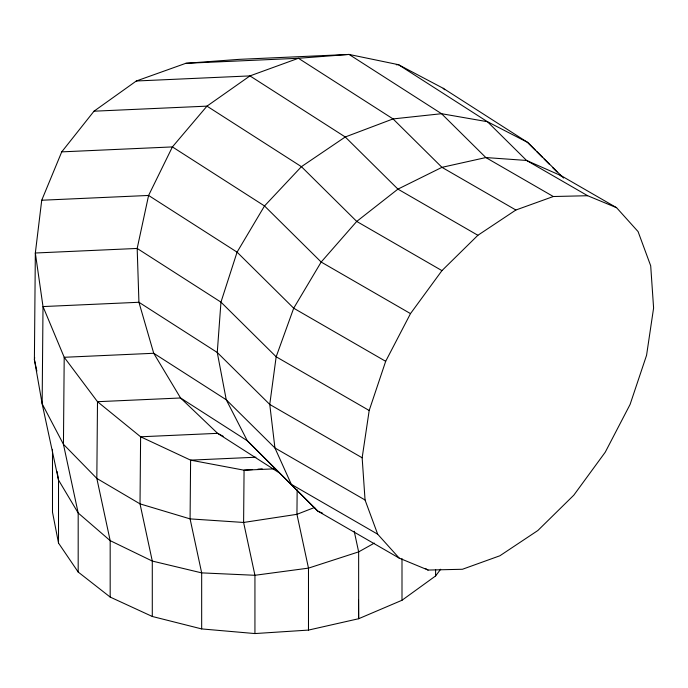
<?xml version="1.0" encoding="UTF-8"?>
<svg xmlns="http://www.w3.org/2000/svg" width="688" height="688" viewBox="0 0 688 688"><rect width="100%" height="100%" fill="white"/><g stroke="black" fill="none" stroke-linecap="round" stroke-linejoin="round"><path stroke-width="1.03" d="M297.156 489.753L296.941 514.323L308.482 568.125L308.482 630.088L254.938 633.562L201.67 628.918L152.289 616.474L110.175 597.072L78.183 572.038L58.514 543.081L52.494 512.173L52.494 449.316M563.575 178.046L527.584 142.373L443.167 88.27L398.438 64.672L349.065 54.438L239.114 59.357L185.82 63.313L136.319 80.995L93.998 111.198L61.739 151.867L41.727 200.234L35.337 253.003L34.4 359.661L42.149 403.779L58.514 480.035L58.514 543.081M34.692 357.579L34.4 359.661L36.86 371.107M399.178 558.097L377.678 534.198L365.053 499.987L362.155 457.787L369.189 410.495L385.676 361.312L410.495 313.608L441.945 270.625L477.885 235.287L515.88 210.012L553.315 196.519L587.664 195.727L616.577 207.69L638.077 231.589L650.702 265.809L653.6 308L646.565 355.292L630.079 404.475L605.259 452.179L573.809 495.171L537.87 530.5L499.884 555.775L462.439 569.268L428.091 570.06L399.178 558.097L317.83 511.132L247.302 440.759L180.566 397.982L153.725 353.279L138.933 302.273L137.179 248.445L148.599 195.452L172.404 146.914L206.976 106.141L249.959 75.904L298.429 58.274L349.065 54.438L441.55 113.709L485.84 157.561L553.315 196.519M308.482 630.088L358.646 618.727L401.998 600.263L435.607 575.942L440.673 569.234M374.324 543.116L358.646 551.879L308.482 568.125L254.938 575.288L201.67 572.88L152.289 561.064L110.175 540.639L78.183 512.999L58.514 480.035L57.095 471.555M314.769 507.391L296.941 514.323L243.604 522.459L190.086 518.89L140.017 503.874L96.827 478.427L63.442 444.285L42.149 403.779L43.009 306.564L35.337 253.003L137.179 248.445L220.96 302.135L276.163 356.78L369.189 410.495M252.599 469.56L244.068 470.196L190.602 460.143L140.61 436.785L97.498 401.697L64.208 357.287L43.009 306.564L138.933 302.273L217.262 352.48L269.756 404.449L362.155 457.787M257.923 469.164L262.188 468.846M185.82 63.313L298.429 58.274L393.054 118.921L441.963 167.339L515.88 210.012M396.297 64.767L398.438 64.672L487.431 121.707L527.584 142.373L535.126 149.975M136.319 80.995L249.959 75.904L345.256 136.981L397.931 189.123L477.885 235.287M93.998 111.198L206.976 106.141L301.421 166.668L356.728 221.424L441.945 270.625M61.739 151.867L172.404 146.914L264.519 205.953L321.176 262.042L410.495 313.608M41.727 200.234L148.599 195.452L237.076 252.152L293.699 308.207L385.676 361.312M255.91 457.219L190.602 460.143L190.086 518.89L201.67 572.88L201.67 628.918M274.134 468.846L244.068 470.196L243.604 522.459L254.938 575.288L254.938 633.562M322.663 513.265L317.83 511.132L247.302 440.759L226.249 399.762L217.262 352.48L220.96 302.135L237.076 252.152L264.519 205.953L301.421 166.668L345.256 136.981L393.054 118.921L441.55 113.709L487.431 121.707L526.569 160.45L587.664 195.727M223.196 436.287L217.606 433.337L180.566 397.982L97.498 401.697L96.827 478.427L110.175 540.639L110.175 597.072M616.577 207.69L561.365 175.81L526.569 160.45L485.84 157.561L441.963 167.339L397.931 189.123L356.728 221.424L321.176 262.042L293.699 308.207L276.163 356.78L269.756 404.449L274.933 447.957L291.334 484.343L377.678 534.198M365.053 499.987L274.933 447.957L226.249 399.762L153.725 353.279L64.208 357.287L63.442 444.285L78.183 512.999L78.183 572.038M425.33 568.469L428.091 570.06M278.975 472.673L217.606 433.337L140.61 436.785L140.017 503.874L152.289 561.064L152.289 616.474M443.167 88.27L444.706 89.741M560.015 175.036L561.52 176.524M536.64 151.489L542.669 157.569M544.182 159.091L549.463 164.406M552.473 167.451L557.005 172.009M354.208 531.213L358.646 551.879L358.646 618.727L358.525 599.687M435.607 569.552L435.607 575.942M401.998 558.613L401.998 600.263"/></g></svg>
